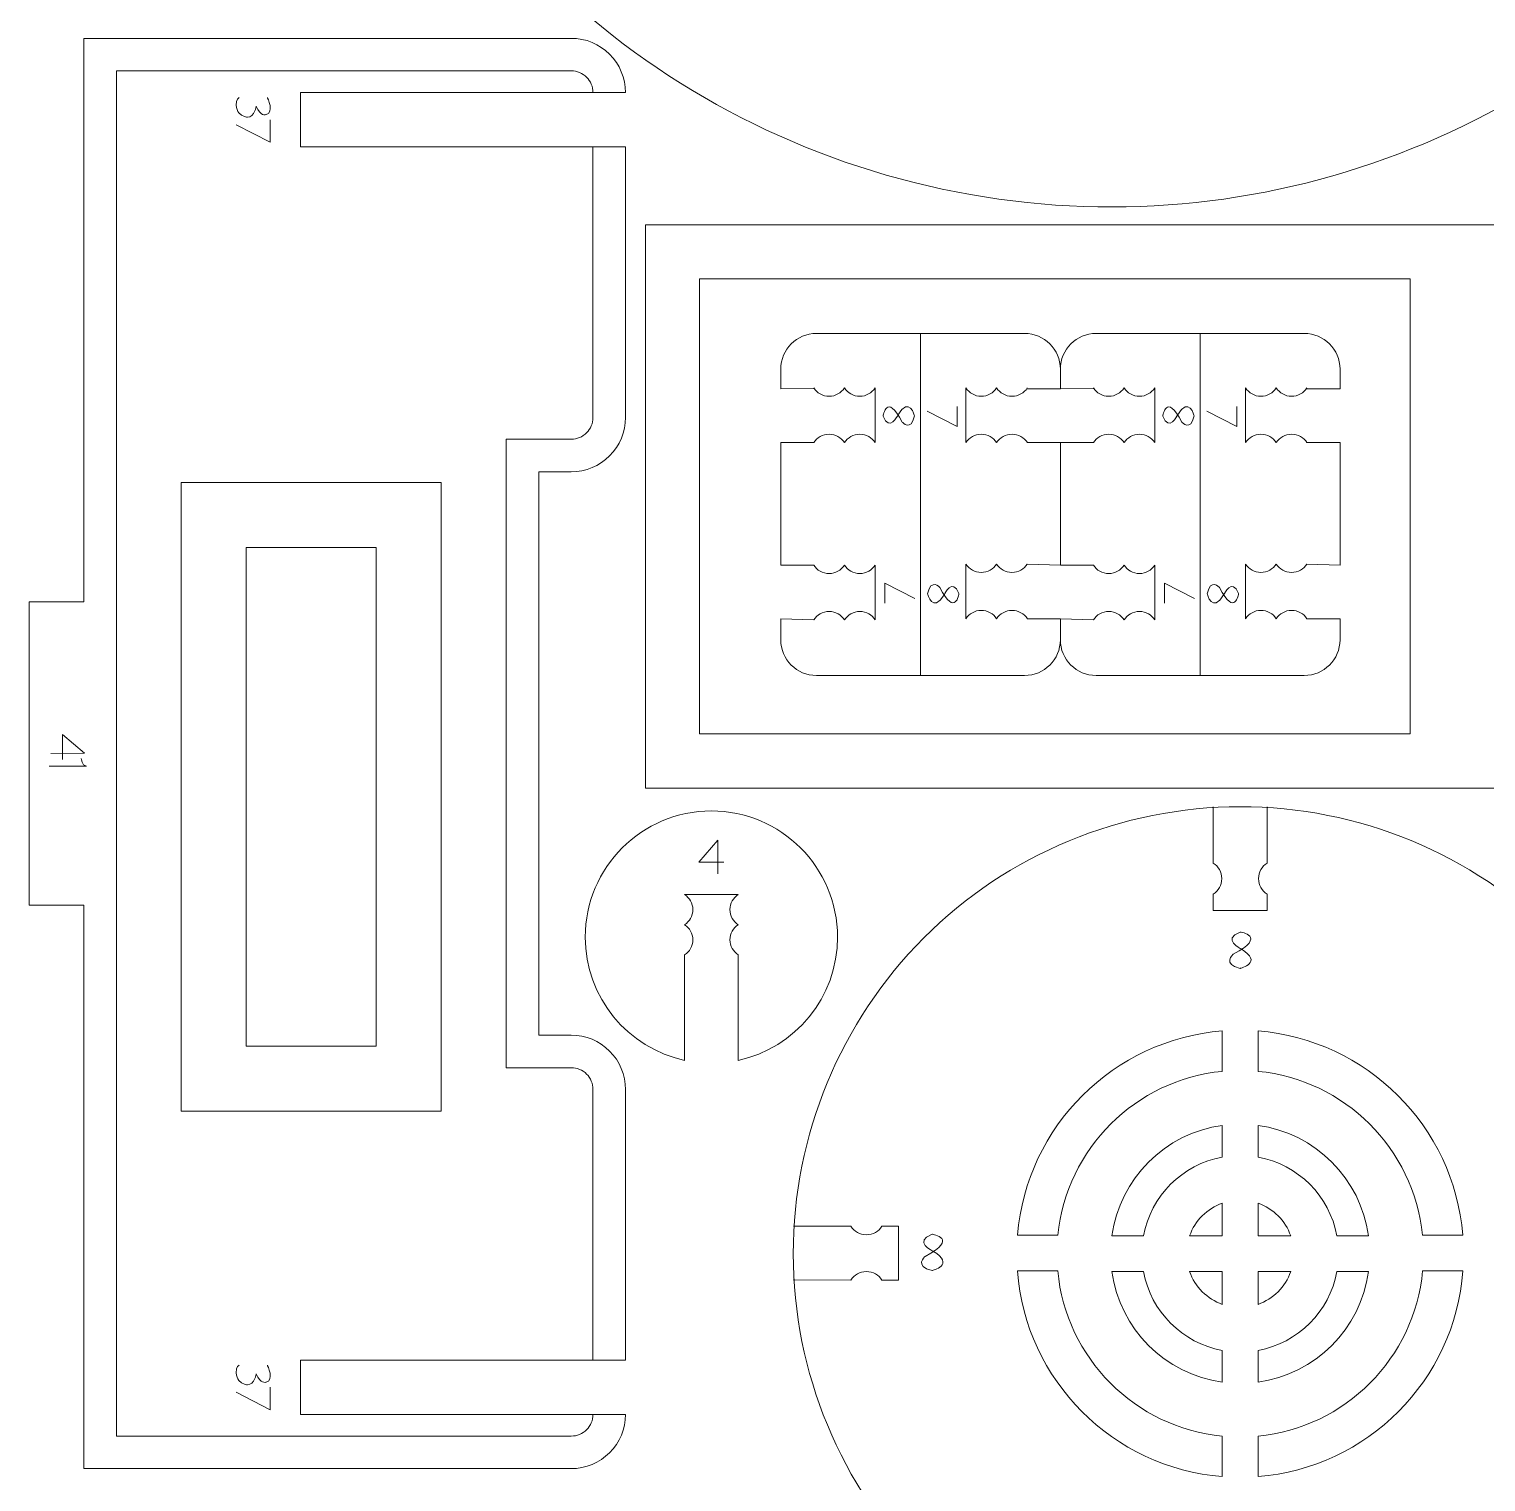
# Model space of a CAD drawing. Header units: centimetres. Extents: x -25 to 25, y -32.5 to 32.5.
# Drawn here: x -14.79 to -6.64, y -11.81 to -3.68 of the extents above; entities that cross this region are included whole.
import ezdxf

# ---------------------------------------------------------------- set-up
doc = ezdxf.new("R2010")
doc.units = ezdxf.units.CM
doc.header["$MEASUREMENT"] = 0
doc.layers.add('Capa 1', color=7, linetype='Continuous')

msp = doc.modelspace()

# ---------------------------------------------------------------- linework, layer by layer
at = {"layer": 'Capa 1', "color": 250, "lineweight": 9}
for points, knots in [([(-4.40546, -1.34027), (-4.40546, -1.34027), (-3.47559, -1.34027), (-3.47559, -1.34027), (-3.47559, -1.34027), (-3.47559, -1.34027), (-3.47559, -2.88568), (-3.47559, -2.88568), (-3.47559, -2.88568), (-3.47563, -2.95256), (-3.5297, -3.0068), (-3.59658, -3.00688), (-3.59658, -3.00688), (-3.59658, -3.00688), (-5.23291, -3.00667), (-5.23291, -3.00667), (-5.23291, -3.00667), (-6.31969, -4.34981), (-8.07845, -4.95377), (-9.76113, -4.5617), (-9.76113, -4.5617), (-11.44381, -4.16958), (-12.74905, -2.87397), (-13.13017, -1.18879), (-13.13017, -1.18879), (-13.13017, -1.18879), (-12.50614, -1.18879), (-12.50614, -1.18879), (-12.50614, -1.18879), (-11.99413, -2.43576), (-10.79464, -3.26324), (-9.44714, -3.2991), (-9.44714, -3.2991), (-8.09963, -3.33501), (-6.84837, -2.55246), (-6.27076, -1.33448), (-6.27076, -1.33448), (-6.27076, -1.33448), (-6.05938, -0.66741), (-6.05938, -0.66741), (-6.05938, -0.66741), (-6.04342, -0.61699), (-5.9967, -0.58279), (-5.94386, -0.58279)], [0, 0, 0, 0, 0.0833333, 0.0833333, 0.0833333, 0.0833333, 0.1666667, 0.1666667, 0.1666667, 0.1666667, 0.25, 0.25, 0.25, 0.25, 0.3333333, 0.3333333, 0.3333333, 0.3333333, 0.4166667, 0.4166667, 0.4166667, 0.4166667, 0.5, 0.5, 0.5, 0.5, 0.5833333, 0.5833333, 0.5833333, 0.5833333, 0.6666667, 0.6666667, 0.6666667, 0.6666667, 0.75, 0.75, 0.75, 0.75, 0.8333333, 0.8333333, 0.8333333, 0.8333333, 1, 1, 1, 1]), ([(-10.39883, -5.694), (-10.39883, -5.694), (-10.58525, -5.69726), (-10.58525, -5.69726), (-10.58525, -5.69726), (-10.58525, -5.69726), (-10.58525, -5.58648), (-10.58525, -5.58648), (-10.58525, -5.58648), (-10.58525, -5.47653), (-10.49529, -5.38656), (-10.38533, -5.38656), (-10.38533, -5.38656), (-10.38533, -5.38656), (-9.22086, -5.38656), (-9.22086, -5.38656), (-9.22086, -5.38656), (-9.1109, -5.38656), (-9.02094, -5.47653), (-9.02094, -5.58648)], [0, 0, 0, 0, 0.1666667, 0.1666667, 0.1666667, 0.1666667, 0.3333333, 0.3333333, 0.3333333, 0.3333333, 0.5, 0.5, 0.5, 0.5, 0.6666667, 0.6666667, 0.6666667, 0.6666667, 1, 1, 1, 1]), ([(-8.83452, -5.694), (-8.83452, -5.694), (-9.02094, -5.69726), (-9.02094, -5.69726), (-9.02094, -5.69726), (-9.02094, -5.69726), (-9.02094, -5.58648), (-9.02094, -5.58648), (-9.02094, -5.58648), (-9.02094, -5.47653), (-8.93098, -5.38656), (-8.82102, -5.38656), (-8.82102, -5.38656), (-8.82102, -5.38656), (-7.65655, -5.38656), (-7.65655, -5.38656), (-7.65655, -5.38656), (-7.54659, -5.38656), (-7.45663, -5.47653), (-7.45663, -5.58648), (-7.45663, -5.58648), (-7.45663, -5.58648), (-7.45663, -5.69726), (-7.45663, -5.69726), (-7.45663, -5.69726), (-7.45663, -5.69726), (-7.64572, -5.69726), (-7.64572, -5.69726)], [0, 0, 0, 0, 0.125, 0.125, 0.125, 0.125, 0.25, 0.25, 0.25, 0.25, 0.375, 0.375, 0.375, 0.375, 0.5, 0.5, 0.5, 0.5, 0.625, 0.625, 0.625, 0.625, 0.75, 0.75, 0.75, 0.75, 1, 1, 1, 1]), ([(-10.22893, -5.69113), (-10.24707, -5.71938), (-10.27877, -5.73811), (-10.31484, -5.73811), (-10.31484, -5.73811), (-10.3509, -5.73811), (-10.38261, -5.71938), (-10.40074, -5.69113)], [0, 0, 0, 0, 0.3333333, 0.3333333, 0.3333333, 0.3333333, 1, 1, 1, 1]), ([(-10.05712, -5.69113), (-10.07526, -5.71938), (-10.10696, -5.73811), (-10.14303, -5.73811), (-10.14303, -5.73811), (-10.1791, -5.73811), (-10.2108, -5.71938), (-10.22893, -5.69113)], [0, 0, 0, 0, 0.3333333, 0.3333333, 0.3333333, 0.3333333, 1, 1, 1, 1]), ([(-9.37758, -5.69113), (-9.39571, -5.71938), (-9.42742, -5.73811), (-9.46348, -5.73811), (-9.46348, -5.73811), (-9.49955, -5.73811), (-9.53125, -5.71938), (-9.54939, -5.69113)], [0, 0, 0, 0, 0.3333333, 0.3333333, 0.3333333, 0.3333333, 1, 1, 1, 1]), ([(-9.20577, -5.69113), (-9.22391, -5.71938), (-9.25561, -5.73811), (-9.29167, -5.73811), (-9.29167, -5.73811), (-9.32774, -5.73811), (-9.35944, -5.71938), (-9.37758, -5.69113)], [0, 0, 0, 0, 0.3333333, 0.3333333, 0.3333333, 0.3333333, 1, 1, 1, 1]), ([(-8.66462, -5.69113), (-8.68276, -5.71938), (-8.71446, -5.73811), (-8.75053, -5.73811), (-8.75053, -5.73811), (-8.78659, -5.73811), (-8.8183, -5.71938), (-8.83643, -5.69113)], [0, 0, 0, 0, 0.3333333, 0.3333333, 0.3333333, 0.3333333, 1, 1, 1, 1]), ([(-8.49281, -5.69113), (-8.51095, -5.71938), (-8.54265, -5.73811), (-8.57872, -5.73811), (-8.57872, -5.73811), (-8.61479, -5.73811), (-8.64649, -5.71938), (-8.66462, -5.69113)], [0, 0, 0, 0, 0.3333333, 0.3333333, 0.3333333, 0.3333333, 1, 1, 1, 1]), ([(-7.81327, -5.69113), (-7.8314, -5.71938), (-7.86311, -5.73811), (-7.89917, -5.73811), (-7.89917, -5.73811), (-7.93524, -5.73811), (-7.96694, -5.71938), (-7.98508, -5.69113)], [0, 0, 0, 0, 0.3333333, 0.3333333, 0.3333333, 0.3333333, 1, 1, 1, 1]), ([(-7.64146, -5.69113), (-7.6596, -5.71938), (-7.6913, -5.73811), (-7.72736, -5.73811), (-7.72736, -5.73811), (-7.76343, -5.73811), (-7.79513, -5.71938), (-7.81327, -5.69113)], [0, 0, 0, 0, 0.3333333, 0.3333333, 0.3333333, 0.3333333, 1, 1, 1, 1]), ([(-10.40058, -6.6825), (-10.40058, -6.6825), (-10.58525, -6.6825), (-10.58525, -6.6825), (-10.58525, -6.6825), (-10.58525, -6.6825), (-10.58525, -5.99714), (-10.58525, -5.99714), (-10.58525, -5.99714), (-10.58525, -5.99714), (-10.40058, -5.99714), (-10.40058, -5.99714)], [0, 0, 0, 0, 0.25, 0.25, 0.25, 0.25, 0.5, 0.5, 0.5, 0.5, 1, 1, 1, 1]), ([(-10.22877, -5.99714), (-10.24691, -5.96888), (-10.27861, -5.95016), (-10.31467, -5.95016), (-10.31467, -5.95016), (-10.35074, -5.95016), (-10.38244, -5.96888), (-10.40058, -5.99714)], [0, 0, 0, 0, 0.3333333, 0.3333333, 0.3333333, 0.3333333, 1, 1, 1, 1]), ([(-10.05696, -5.99714), (-10.0751, -5.96888), (-10.1068, -5.95016), (-10.14287, -5.95016), (-10.14287, -5.95016), (-10.17893, -5.95016), (-10.21063, -5.96888), (-10.22877, -5.99714)], [0, 0, 0, 0, 0.3333333, 0.3333333, 0.3333333, 0.3333333, 1, 1, 1, 1]), ([(-9.37742, -5.99714), (-9.39555, -5.96888), (-9.42725, -5.95016), (-9.46332, -5.95016), (-9.46332, -5.95016), (-9.49939, -5.95016), (-9.53109, -5.96888), (-9.54922, -5.99714)], [0, 0, 0, 0, 0.3333333, 0.3333333, 0.3333333, 0.3333333, 1, 1, 1, 1]), ([(-9.20561, -5.99714), (-9.22374, -5.96888), (-9.25544, -5.95016), (-9.29151, -5.95016), (-9.29151, -5.95016), (-9.32758, -5.95016), (-9.35928, -5.96888), (-9.37742, -5.99714)], [0, 0, 0, 0, 0.3333333, 0.3333333, 0.3333333, 0.3333333, 1, 1, 1, 1]), ([(-8.83627, -6.6825), (-8.83627, -6.6825), (-9.02094, -6.6825), (-9.02094, -6.6825), (-9.02094, -6.6825), (-9.02094, -6.6825), (-9.02094, -5.99714), (-9.02094, -5.99714), (-9.02094, -5.99714), (-9.02094, -5.99714), (-8.83627, -5.99714), (-8.83627, -5.99714)], [0, 0, 0, 0, 0.25, 0.25, 0.25, 0.25, 0.5, 0.5, 0.5, 0.5, 1, 1, 1, 1]), ([(-8.66446, -5.99714), (-8.6826, -5.96888), (-8.7143, -5.95016), (-8.75036, -5.95016), (-8.75036, -5.95016), (-8.78643, -5.95016), (-8.81813, -5.96888), (-8.83627, -5.99714)], [0, 0, 0, 0, 0.3333333, 0.3333333, 0.3333333, 0.3333333, 1, 1, 1, 1]), ([(-8.49265, -5.99714), (-8.51079, -5.96888), (-8.54249, -5.95016), (-8.57856, -5.95016), (-8.57856, -5.95016), (-8.61462, -5.95016), (-8.64632, -5.96888), (-8.66446, -5.99714)], [0, 0, 0, 0, 0.3333333, 0.3333333, 0.3333333, 0.3333333, 1, 1, 1, 1]), ([(-7.81311, -5.99714), (-7.83124, -5.96888), (-7.86294, -5.95016), (-7.89901, -5.95016), (-7.89901, -5.95016), (-7.93508, -5.95016), (-7.96678, -5.96888), (-7.98491, -5.99714)], [0, 0, 0, 0, 0.3333333, 0.3333333, 0.3333333, 0.3333333, 1, 1, 1, 1]), ([(-7.6413, -5.99714), (-7.65943, -5.96888), (-7.69113, -5.95016), (-7.7272, -5.95016), (-7.7272, -5.95016), (-7.76327, -5.95016), (-7.79497, -5.96888), (-7.81311, -5.99714)], [0, 0, 0, 0, 0.3333333, 0.3333333, 0.3333333, 0.3333333, 1, 1, 1, 1]), ([(-7.6413, -5.99714), (-7.6413, -5.99714), (-7.45663, -5.99714), (-7.45663, -5.99714), (-7.45663, -5.99714), (-7.45663, -5.99714), (-7.45663, -6.6825), (-7.45663, -6.6825), (-7.45663, -6.6825), (-7.45663, -6.6825), (-7.64147, -6.67637), (-7.64147, -6.67637)], [0, 0, 0, 0, 0.25, 0.25, 0.25, 0.25, 0.5, 0.5, 0.5, 0.5, 1, 1, 1, 1]), ([(-9.37759, -6.67637), (-9.39572, -6.70463), (-9.42743, -6.72336), (-9.46349, -6.72336), (-9.46349, -6.72336), (-9.49956, -6.72336), (-9.53126, -6.70463), (-9.5494, -6.67637)], [0, 0, 0, 0, 0.3333333, 0.3333333, 0.3333333, 0.3333333, 1, 1, 1, 1]), ([(-9.20578, -6.67637), (-9.22392, -6.70463), (-9.25562, -6.72336), (-9.29168, -6.72336), (-9.29168, -6.72336), (-9.32775, -6.72336), (-9.35945, -6.70463), (-9.37759, -6.67637)], [0, 0, 0, 0, 0.3333333, 0.3333333, 0.3333333, 0.3333333, 1, 1, 1, 1]), ([(-7.81328, -6.67637), (-7.83141, -6.70463), (-7.86312, -6.72336), (-7.89918, -6.72336), (-7.89918, -6.72336), (-7.93525, -6.72336), (-7.96695, -6.70463), (-7.98509, -6.67637)], [0, 0, 0, 0, 0.3333333, 0.3333333, 0.3333333, 0.3333333, 1, 1, 1, 1]), ([(-7.64147, -6.67637), (-7.65961, -6.70463), (-7.69131, -6.72336), (-7.72737, -6.72336), (-7.72737, -6.72336), (-7.76344, -6.72336), (-7.79514, -6.70463), (-7.81328, -6.67637)], [0, 0, 0, 0, 0.3333333, 0.3333333, 0.3333333, 0.3333333, 1, 1, 1, 1]), ([(-10.22877, -6.6825), (-10.24691, -6.71076), (-10.27861, -6.72949), (-10.31467, -6.72949), (-10.31467, -6.72949), (-10.35074, -6.72949), (-10.38244, -6.71076), (-10.40058, -6.6825)], [0, 0, 0, 0, 0.3333333, 0.3333333, 0.3333333, 0.3333333, 1, 1, 1, 1]), ([(-10.05696, -6.6825), (-10.0751, -6.71076), (-10.1068, -6.72949), (-10.14287, -6.72949), (-10.14287, -6.72949), (-10.17893, -6.72949), (-10.21063, -6.71076), (-10.22877, -6.6825)], [0, 0, 0, 0, 0.3333333, 0.3333333, 0.3333333, 0.3333333, 1, 1, 1, 1]), ([(-8.66446, -6.6825), (-8.6826, -6.71076), (-8.7143, -6.72949), (-8.75036, -6.72949), (-8.75036, -6.72949), (-8.78643, -6.72949), (-8.81813, -6.71076), (-8.83627, -6.6825)], [0, 0, 0, 0, 0.3333333, 0.3333333, 0.3333333, 0.3333333, 1, 1, 1, 1]), ([(-8.49265, -6.6825), (-8.51079, -6.71076), (-8.54249, -6.72949), (-8.57856, -6.72949), (-8.57856, -6.72949), (-8.61462, -6.72949), (-8.64632, -6.71076), (-8.66446, -6.6825)], [0, 0, 0, 0, 0.3333333, 0.3333333, 0.3333333, 0.3333333, 1, 1, 1, 1]), ([(-9.02094, -7.09971), (-9.02094, -7.20966), (-9.1109, -7.29962), (-9.22086, -7.29962), (-9.22086, -7.29962), (-9.22086, -7.29962), (-10.38533, -7.29962), (-10.38533, -7.29962), (-10.38533, -7.29962), (-10.49529, -7.29962), (-10.58525, -7.20966), (-10.58525, -7.09971), (-10.58525, -7.09971), (-10.58525, -7.09971), (-10.58525, -6.98238), (-10.58525, -6.98238), (-10.58525, -6.98238), (-10.58525, -6.98238), (-10.40042, -6.98851), (-10.40042, -6.98851)], [0, 0, 0, 0, 0.1666667, 0.1666667, 0.1666667, 0.1666667, 0.3333333, 0.3333333, 0.3333333, 0.3333333, 0.5, 0.5, 0.5, 0.5, 0.6666667, 0.6666667, 0.6666667, 0.6666667, 1, 1, 1, 1]), ([(-10.22861, -6.98851), (-10.24674, -6.96026), (-10.27844, -6.94153), (-10.31451, -6.94153), (-10.31451, -6.94153), (-10.35058, -6.94153), (-10.38228, -6.96026), (-10.40042, -6.98851)], [0, 0, 0, 0, 0.3333333, 0.3333333, 0.3333333, 0.3333333, 1, 1, 1, 1]), ([(-10.0568, -6.98851), (-10.07493, -6.96026), (-10.10663, -6.94153), (-10.1427, -6.94153), (-10.1427, -6.94153), (-10.17877, -6.94153), (-10.21047, -6.96026), (-10.22861, -6.98851)], [0, 0, 0, 0, 0.3333333, 0.3333333, 0.3333333, 0.3333333, 1, 1, 1, 1]), ([(-9.37743, -6.98238), (-9.39556, -6.95413), (-9.42726, -6.9354), (-9.46333, -6.9354), (-9.46333, -6.9354), (-9.4994, -6.9354), (-9.5311, -6.95413), (-9.54923, -6.98238)], [0, 0, 0, 0, 0.3333333, 0.3333333, 0.3333333, 0.3333333, 1, 1, 1, 1]), ([(-9.20562, -6.98238), (-9.22375, -6.95413), (-9.25545, -6.9354), (-9.29152, -6.9354), (-9.29152, -6.9354), (-9.32759, -6.9354), (-9.35929, -6.95413), (-9.37743, -6.98238)], [0, 0, 0, 0, 0.3333333, 0.3333333, 0.3333333, 0.3333333, 1, 1, 1, 1]), ([(-7.64131, -6.98238), (-7.64131, -6.98238), (-7.45663, -6.98238), (-7.45663, -6.98238), (-7.45663, -6.98238), (-7.45663, -6.98238), (-7.45663, -7.09971), (-7.45663, -7.09971), (-7.45663, -7.09971), (-7.45663, -7.20966), (-7.54659, -7.29962), (-7.65655, -7.29962), (-7.65655, -7.29962), (-7.65655, -7.29962), (-8.82102, -7.29962), (-8.82102, -7.29962), (-8.82102, -7.29962), (-8.93098, -7.29962), (-9.02094, -7.20966), (-9.02094, -7.09971), (-9.02094, -7.09971), (-9.02094, -7.09971), (-9.02094, -6.98238), (-9.02094, -6.98238), (-9.02094, -6.98238), (-9.02094, -6.98238), (-8.83611, -6.98851), (-8.83611, -6.98851)], [0, 0, 0, 0, 0.125, 0.125, 0.125, 0.125, 0.25, 0.25, 0.25, 0.25, 0.375, 0.375, 0.375, 0.375, 0.5, 0.5, 0.5, 0.5, 0.625, 0.625, 0.625, 0.625, 0.75, 0.75, 0.75, 0.75, 1, 1, 1, 1]), ([(-8.6643, -6.98851), (-8.68243, -6.96026), (-8.71413, -6.94153), (-8.7502, -6.94153), (-8.7502, -6.94153), (-8.78627, -6.94153), (-8.81797, -6.96026), (-8.83611, -6.98851)], [0, 0, 0, 0, 0.3333333, 0.3333333, 0.3333333, 0.3333333, 1, 1, 1, 1]), ([(-8.49249, -6.98851), (-8.51062, -6.96026), (-8.54232, -6.94153), (-8.57839, -6.94153), (-8.57839, -6.94153), (-8.61446, -6.94153), (-8.64616, -6.96026), (-8.6643, -6.98851)], [0, 0, 0, 0, 0.3333333, 0.3333333, 0.3333333, 0.3333333, 1, 1, 1, 1]), ([(-7.81312, -6.98238), (-7.83125, -6.95413), (-7.86295, -6.9354), (-7.89902, -6.9354), (-7.89902, -6.9354), (-7.93509, -6.9354), (-7.96679, -6.95413), (-7.98492, -6.98238)], [0, 0, 0, 0, 0.3333333, 0.3333333, 0.3333333, 0.3333333, 1, 1, 1, 1]), ([(-7.64131, -6.98238), (-7.65944, -6.95413), (-7.69114, -6.9354), (-7.72721, -6.9354), (-7.72721, -6.9354), (-7.76328, -6.9354), (-7.79498, -6.95413), (-7.81312, -6.98238)], [0, 0, 0, 0, 0.3333333, 0.3333333, 0.3333333, 0.3333333, 1, 1, 1, 1]), ([(-10.82305, -8.86162), (-10.82305, -8.86162), (-10.82305, -9.45215), (-10.82305, -9.45215), (-10.82305, -9.45215), (-10.50545, -9.38338), (-10.26749, -9.10082), (-10.26749, -8.76263), (-10.26749, -8.76263), (-10.26749, -8.37295), (-10.58338, -8.05707), (-10.97305, -8.05707), (-10.97305, -8.05707), (-11.36272, -8.05707), (-11.67861, -8.37295), (-11.67861, -8.76263), (-11.67861, -8.76263), (-11.67861, -9.10082), (-11.44065, -9.38339), (-11.12305, -9.45215), (-11.12305, -9.45215), (-11.12305, -9.45215), (-11.12306, -8.86178), (-11.12306, -8.86178)], [0, 0, 0, 0, 0.1428571, 0.1428571, 0.1428571, 0.1428571, 0.2857143, 0.2857143, 0.2857143, 0.2857143, 0.4285714, 0.4285714, 0.4285714, 0.4285714, 0.5714286, 0.5714286, 0.5714286, 0.5714286, 0.7142857, 0.7142857, 0.7142857, 0.7142857, 1, 1, 1, 1]), ([(-8.01508, -13.03352), (-8.6777, -13.03396), (-9.31335, -12.77113), (-9.78215, -12.30289), (-9.78215, -12.30289), (-10.25101, -11.83464), (-10.51462, -11.19615), (-10.51506, -10.53352), (-10.51506, -10.53352), (-10.51545, -9.87091), (-10.25265, -9.23526), (-9.7844, -8.76641), (-9.7844, -8.76641), (-9.31615, -8.29756), (-8.6777, -8.03394), (-8.01508, -8.03354), (-8.01508, -8.03354), (-7.35246, -8.0331), (-6.7168, -8.29593), (-6.24799, -8.76417), (-6.24799, -8.76417), (-5.77916, -9.23243), (-5.51554, -9.87091), (-5.51509, -10.53352), (-5.51509, -10.53352), (-5.51472, -11.19615), (-5.77752, -11.8318), (-6.24577, -12.30065), (-6.24577, -12.30065), (-6.71396, -12.76947), (-7.35246, -13.03312), (-8.01508, -13.03352)], [0, 0, 0, 0, 0.1111111, 0.1111111, 0.1111111, 0.1111111, 0.2222222, 0.2222222, 0.2222222, 0.2222222, 0.3333333, 0.3333333, 0.3333333, 0.3333333, 0.4444444, 0.4444444, 0.4444444, 0.4444444, 0.5555556, 0.5555556, 0.5555556, 0.5555556, 0.6666667, 0.6666667, 0.6666667, 0.6666667, 0.7777778, 0.7777778, 0.7777778, 0.7777778, 1, 1, 1, 1]), ([(-8.16562, -8.52291), (-8.13692, -8.50448), (-8.1179, -8.47228), (-8.1179, -8.43565), (-8.1179, -8.43565), (-8.1179, -8.39902), (-8.13692, -8.36682), (-8.16562, -8.3484)], [0, 0, 0, 0, 0.3333333, 0.3333333, 0.3333333, 0.3333333, 1, 1, 1, 1]), ([(-7.86428, -8.52291), (-7.89298, -8.50448), (-7.912, -8.47228), (-7.912, -8.43565), (-7.912, -8.43565), (-7.912, -8.39902), (-7.89298, -8.36682), (-7.86428, -8.3484)], [0, 0, 0, 0, 0.3333333, 0.3333333, 0.3333333, 0.3333333, 1, 1, 1, 1]), ([(-8.16562, -8.52292), (-8.16562, -8.52292), (-8.16573, -8.61452), (-8.16573, -8.61452), (-8.16573, -8.61452), (-8.16573, -8.61452), (-7.86428, -8.61452), (-7.86428, -8.61452), (-7.86428, -8.61452), (-7.86428, -8.61452), (-7.86428, -8.5229), (-7.86428, -8.5229)], [0, 0, 0, 0, 0.25, 0.25, 0.25, 0.25, 0.5, 0.5, 0.5, 0.5, 1, 1, 1, 1]), ([(-9.26069, -10.42914), (-9.21037, -9.8206), (-8.72421, -9.33573), (-8.11508, -9.28751), (-8.11508, -9.28751), (-8.11508, -9.28751), (-8.11508, -9.5134), (-8.11508, -9.5134), (-8.11508, -9.5134), (-8.59986, -9.56035), (-8.98578, -9.94496), (-9.03477, -10.42914), (-9.03477, -10.42914), (-9.03477, -10.42914), (-9.26069, -10.42914), (-9.26069, -10.42914)], [0, 0, 0, 0, 0.2, 0.2, 0.2, 0.2, 0.4, 0.4, 0.4, 0.4, 0.6, 0.6, 0.6, 0.6, 1, 1, 1, 1]), ([(-7.91508, -9.28751), (-7.30594, -9.33572), (-6.81977, -9.82058), (-6.76945, -10.42914), (-6.76945, -10.42914), (-6.76945, -10.42914), (-6.99537, -10.42914), (-6.99537, -10.42914), (-6.99537, -10.42914), (-7.04436, -9.94495), (-7.43029, -9.56032), (-7.91508, -9.51339), (-7.91508, -9.51339), (-7.91508, -9.51339), (-7.91508, -9.28751), (-7.91508, -9.28751)], [0, 0, 0, 0, 0.2, 0.2, 0.2, 0.2, 0.4, 0.4, 0.4, 0.4, 0.6, 0.6, 0.6, 0.6, 1, 1, 1, 1]), ([(-8.73323, -10.43354), (-8.68902, -10.11315), (-8.43547, -9.85964), (-8.11508, -9.81543), (-8.11508, -9.81543), (-8.11508, -9.81543), (-8.11508, -9.99263), (-8.11508, -9.99263), (-8.11508, -9.99263), (-8.33866, -10.0337), (-8.51492, -10.20996), (-8.55599, -10.43354), (-8.55599, -10.43354), (-8.55599, -10.43354), (-8.73323, -10.43354), (-8.73323, -10.43354)], [0, 0, 0, 0, 0.2, 0.2, 0.2, 0.2, 0.4, 0.4, 0.4, 0.4, 0.6, 0.6, 0.6, 0.6, 1, 1, 1, 1]), ([(-7.91508, -9.81543), (-7.59469, -9.85964), (-7.34114, -10.11315), (-7.29693, -10.43354), (-7.29693, -10.43354), (-7.29693, -10.43354), (-7.47417, -10.43354), (-7.47417, -10.43354), (-7.47417, -10.43354), (-7.51524, -10.20996), (-7.6915, -10.0337), (-7.91508, -9.99263), (-7.91508, -9.99263), (-7.91508, -9.99263), (-7.91508, -9.81543), (-7.91508, -9.81543)], [0, 0, 0, 0, 0.2, 0.2, 0.2, 0.2, 0.4, 0.4, 0.4, 0.4, 0.6, 0.6, 0.6, 0.6, 1, 1, 1, 1]), ([(-8.29799, -10.43354), (-8.26786, -10.34831), (-8.20031, -10.28076), (-8.11508, -10.25063), (-8.11508, -10.25063), (-8.11508, -10.25063), (-8.11508, -10.43354), (-8.11508, -10.43354), (-8.11508, -10.43354), (-8.11508, -10.43354), (-8.29799, -10.43354), (-8.29799, -10.43354)], [0, 0, 0, 0, 0.25, 0.25, 0.25, 0.25, 0.5, 0.5, 0.5, 0.5, 1, 1, 1, 1]), ([(-7.91508, -10.25063), (-7.82985, -10.28076), (-7.7623, -10.34831), (-7.73217, -10.43354), (-7.73217, -10.43354), (-7.73217, -10.43354), (-7.91508, -10.43354), (-7.91508, -10.43354), (-7.91508, -10.43354), (-7.91508, -10.43354), (-7.91508, -10.25063), (-7.91508, -10.25063)], [0, 0, 0, 0, 0.25, 0.25, 0.25, 0.25, 0.5, 0.5, 0.5, 0.5, 1, 1, 1, 1]), ([(-10.01875, -10.37967), (-10.03718, -10.40837), (-10.06938, -10.42739), (-10.10601, -10.42739), (-10.10601, -10.42739), (-10.14264, -10.42739), (-10.17484, -10.40837), (-10.19326, -10.37967)], [0, 0, 0, 0, 0.3333333, 0.3333333, 0.3333333, 0.3333333, 1, 1, 1, 1]), ([(-10.01875, -10.37967), (-10.01875, -10.37967), (-9.92715, -10.37956), (-9.92715, -10.37956), (-9.92715, -10.37956), (-9.92715, -10.37956), (-9.92715, -10.68101), (-9.92715, -10.68101), (-9.92715, -10.68101), (-9.92715, -10.68101), (-10.01877, -10.68101), (-10.01877, -10.68101)], [0, 0, 0, 0, 0.25, 0.25, 0.25, 0.25, 0.5, 0.5, 0.5, 0.5, 1, 1, 1, 1]), ([(-10.01875, -10.68101), (-10.03718, -10.65231), (-10.06938, -10.63329), (-10.10601, -10.63329), (-10.10601, -10.63329), (-10.14264, -10.63329), (-10.17484, -10.65231), (-10.19326, -10.68101)], [0, 0, 0, 0, 0.3333333, 0.3333333, 0.3333333, 0.3333333, 1, 1, 1, 1]), ([(-8.11508, -11.77955), (-8.72714, -11.7311), (-9.21508, -11.2418), (-9.26143, -10.62914), (-9.26143, -10.62914), (-9.26143, -10.62914), (-9.03564, -10.62914), (-9.03564, -10.62914), (-9.03564, -10.62914), (-8.99046, -11.11745), (-8.60279, -11.50643), (-8.11508, -11.55366), (-8.11508, -11.55366), (-8.11508, -11.55366), (-8.11508, -11.77955), (-8.11508, -11.77955)], [0, 0, 0, 0, 0.2, 0.2, 0.2, 0.2, 0.4, 0.4, 0.4, 0.4, 0.6, 0.6, 0.6, 0.6, 1, 1, 1, 1]), ([(-8.11508, -11.25165), (-8.43547, -11.20744), (-8.68902, -10.95393), (-8.73323, -10.63354), (-8.73323, -10.63354), (-8.73323, -10.63354), (-8.55599, -10.63354), (-8.55599, -10.63354), (-8.55599, -10.63354), (-8.51492, -10.85712), (-8.33866, -11.03338), (-8.11508, -11.07445), (-8.11508, -11.07445), (-8.11508, -11.07445), (-8.11508, -11.25165), (-8.11508, -11.25165)], [0, 0, 0, 0, 0.2, 0.2, 0.2, 0.2, 0.4, 0.4, 0.4, 0.4, 0.6, 0.6, 0.6, 0.6, 1, 1, 1, 1]), ([(-8.11508, -10.81645), (-8.20031, -10.78632), (-8.26786, -10.71877), (-8.29799, -10.63354), (-8.29799, -10.63354), (-8.29799, -10.63354), (-8.11508, -10.63354), (-8.11508, -10.63354), (-8.11508, -10.63354), (-8.11508, -10.63354), (-8.11508, -10.81645), (-8.11508, -10.81645)], [0, 0, 0, 0, 0.25, 0.25, 0.25, 0.25, 0.5, 0.5, 0.5, 0.5, 1, 1, 1, 1]), ([(-6.76871, -10.62914), (-6.81506, -11.24181), (-7.30301, -11.73111), (-7.91508, -11.77955), (-7.91508, -11.77955), (-7.91508, -11.77955), (-7.91508, -11.55367), (-7.91508, -11.55367), (-7.91508, -11.55367), (-7.42736, -11.50645), (-7.03968, -11.11746), (-6.9945, -10.62914), (-6.9945, -10.62914), (-6.9945, -10.62914), (-6.76871, -10.62914), (-6.76871, -10.62914)], [0, 0, 0, 0, 0.2, 0.2, 0.2, 0.2, 0.4, 0.4, 0.4, 0.4, 0.6, 0.6, 0.6, 0.6, 1, 1, 1, 1]), ([(-7.73217, -10.63354), (-7.7623, -10.71877), (-7.82985, -10.78632), (-7.91508, -10.81645), (-7.91508, -10.81645), (-7.91508, -10.81645), (-7.91508, -10.63354), (-7.91508, -10.63354), (-7.91508, -10.63354), (-7.91508, -10.63354), (-7.73217, -10.63354), (-7.73217, -10.63354)], [0, 0, 0, 0, 0.25, 0.25, 0.25, 0.25, 0.5, 0.5, 0.5, 0.5, 1, 1, 1, 1]), ([(-7.29693, -10.63354), (-7.34114, -10.95393), (-7.59469, -11.20744), (-7.91508, -11.25165), (-7.91508, -11.25165), (-7.91508, -11.25165), (-7.91508, -11.07445), (-7.91508, -11.07445), (-7.91508, -11.07445), (-7.6915, -11.03338), (-7.51524, -10.85712), (-7.47417, -10.63354), (-7.47417, -10.63354), (-7.47417, -10.63354), (-7.29693, -10.63354), (-7.29693, -10.63354)], [0, 0, 0, 0, 0.2, 0.2, 0.2, 0.2, 0.4, 0.4, 0.4, 0.4, 0.6, 0.6, 0.6, 0.6, 1, 1, 1, 1])]:
    msp.add_open_spline(points, degree=3, knots=knots, dxfattribs=at)
at = {"layer": 'Capa 1', "color": 18, "lineweight": 9}
for points, knots in [([(-14.48373, -6.88731), (-14.48373, -6.88731), (-14.48373, -4.34227), (-14.48373, -4.34227), (-14.48373, -4.34227), (-14.48373, -4.34227), (-14.48373, -4.03927), (-14.48373, -4.03927), (-14.48373, -4.03927), (-14.48373, -4.03927), (-14.48373, -3.73627), (-14.48373, -3.73627), (-14.48373, -3.73627), (-14.48373, -3.73627), (-11.75689, -3.73627), (-11.75689, -3.73627), (-11.75689, -3.73627), (-11.67655, -3.73622), (-11.59953, -3.76809), (-11.5427, -3.82483), (-11.5427, -3.82483), (-11.48588, -3.88157), (-11.45393, -3.95898), (-11.45388, -4.03927), (-11.45388, -4.03927), (-11.45388, -4.03927), (-13.27181, -4.03927), (-13.27181, -4.03927), (-13.27181, -4.03927), (-13.27181, -4.03927), (-13.27181, -4.34227), (-13.27181, -4.34227), (-13.27181, -4.34227), (-13.27181, -4.34227), (-11.45388, -4.34227), (-11.45388, -4.34227), (-11.45388, -4.34227), (-11.45388, -4.34227), (-11.45388, -5.85719), (-11.45388, -5.85719), (-11.45388, -5.85719), (-11.45384, -5.93748), (-11.48567, -6.01451), (-11.54245, -6.07133), (-11.54245, -6.07133), (-11.59919, -6.12815), (-11.67655, -6.16011), (-11.75689, -6.16015), (-11.75689, -6.16015), (-11.75689, -6.16015), (-11.93864, -6.16015), (-11.93864, -6.16015), (-11.93864, -6.16015), (-11.93864, -6.16015), (-11.93864, -9.31119), (-11.93864, -9.31119), (-11.93864, -9.31119), (-11.93864, -9.31119), (-11.75689, -9.31119), (-11.75689, -9.31119), (-11.75689, -9.31119), (-11.67655, -9.31115), (-11.59953, -9.34298), (-11.5427, -9.39976), (-11.5427, -9.39976), (-11.48588, -9.4565), (-11.45393, -9.53386), (-11.45388, -9.6142), (-11.45388, -9.6142), (-11.45388, -9.6142), (-11.45388, -11.12908), (-11.45388, -11.12908), (-11.45388, -11.12908), (-11.45388, -11.12908), (-13.27181, -11.12908), (-13.27181, -11.12908), (-13.27181, -11.12908), (-13.27181, -11.12908), (-13.27181, -11.43208), (-13.27181, -11.43208), (-13.27181, -11.43208), (-13.27181, -11.43208), (-11.45388, -11.43208), (-11.45388, -11.43208), (-11.45388, -11.43208), (-11.45384, -11.51237), (-11.48567, -11.58943), (-11.54245, -11.64626), (-11.54245, -11.64626), (-11.59919, -11.70308), (-11.67655, -11.73499), (-11.75689, -11.73508), (-11.75689, -11.73508), (-11.75689, -11.73508), (-14.48373, -11.73508), (-14.48373, -11.73508), (-14.48373, -11.73508), (-14.48373, -11.73508), (-14.48373, -11.43208), (-14.48373, -11.43208), (-14.48373, -11.43208), (-14.48373, -11.43208), (-14.48373, -11.12908), (-14.48373, -11.12908), (-14.48373, -11.12908), (-14.48373, -11.12908), (-14.48373, -8.58403), (-14.48373, -8.58403), (-14.48373, -8.58403), (-14.48373, -8.58403), (-14.78974, -8.58403), (-14.78974, -8.58403), (-14.78974, -8.58403), (-14.78974, -8.58403), (-14.78974, -6.88731), (-14.78974, -6.88731), (-14.78974, -6.88731), (-14.78974, -6.88731), (-14.48373, -6.88731), (-14.48373, -6.88731)], [0, 0, 0, 0, 0.0322581, 0.0322581, 0.0322581, 0.0322581, 0.0645161, 0.0645161, 0.0645161, 0.0645161, 0.0967742, 0.0967742, 0.0967742, 0.0967742, 0.1290323, 0.1290323, 0.1290323, 0.1290323, 0.1612903, 0.1612903, 0.1612903, 0.1612903, 0.1935484, 0.1935484, 0.1935484, 0.1935484, 0.2258065, 0.2258065, 0.2258065, 0.2258065, 0.2580645, 0.2580645, 0.2580645, 0.2580645, 0.2903226, 0.2903226, 0.2903226, 0.2903226, 0.3225806, 0.3225806, 0.3225806, 0.3225806, 0.3548387, 0.3548387, 0.3548387, 0.3548387, 0.3870968, 0.3870968, 0.3870968, 0.3870968, 0.4193548, 0.4193548, 0.4193548, 0.4193548, 0.4516129, 0.4516129, 0.4516129, 0.4516129, 0.483871, 0.483871, 0.483871, 0.483871, 0.516129, 0.516129, 0.516129, 0.516129, 0.5483871, 0.5483871, 0.5483871, 0.5483871, 0.5806452, 0.5806452, 0.5806452, 0.5806452, 0.6129032, 0.6129032, 0.6129032, 0.6129032, 0.6451613, 0.6451613, 0.6451613, 0.6451613, 0.6774194, 0.6774194, 0.6774194, 0.6774194, 0.7096774, 0.7096774, 0.7096774, 0.7096774, 0.7419355, 0.7419355, 0.7419355, 0.7419355, 0.7741935, 0.7741935, 0.7741935, 0.7741935, 0.8064516, 0.8064516, 0.8064516, 0.8064516, 0.8387097, 0.8387097, 0.8387097, 0.8387097, 0.8709677, 0.8709677, 0.8709677, 0.8709677, 0.9032258, 0.9032258, 0.9032258, 0.9032258, 0.9354839, 0.9354839, 0.9354839, 0.9354839, 1, 1, 1, 1]), ([(-4.43458, -4.77858), (-4.43458, -4.77858), (-11.34263, -4.77858), (-11.34263, -4.77858), (-11.34263, -4.77858), (-11.34263, -4.77858), (-11.34263, -7.92962), (-11.34263, -7.92962), (-11.34263, -7.92962), (-11.34263, -7.92962), (-4.43458, -7.92962), (-4.43458, -7.92962), (-4.43458, -7.92962), (-4.43458, -7.92962), (-4.43458, -8.53558), (-4.43458, -8.53558), (-4.43458, -8.53558), (-4.43458, -8.53558), (-5.16174, -8.53558), (-5.16174, -8.53558), (-5.16174, -8.53558), (-5.16174, -8.53558), (-5.16174, -8.83859), (-5.16174, -8.83859), (-5.16174, -8.83859), (-5.16174, -8.83859), (-3.58626, -8.83859), (-3.58626, -8.83859), (-3.58626, -8.83859), (-3.58626, -8.83859), (-3.58626, -7.26306), (-3.58626, -7.26306), (-3.58626, -7.26306), (-3.58626, -7.26306), (-3.28326, -7.26306), (-3.28326, -7.26306), (-3.28326, -7.26306), (-3.28326, -7.26306), (-3.28326, -5.44514), (-3.28326, -5.44514), (-3.28326, -5.44514), (-3.28326, -5.44514), (-3.58626, -5.44514), (-3.58626, -5.44514), (-3.58626, -5.44514), (-3.58626, -5.44514), (-3.58626, -3.86962), (-3.58626, -3.86962), (-3.58626, -3.86962), (-3.58626, -3.86962), (-5.16174, -3.86962), (-5.16174, -3.86962), (-5.16174, -3.86962), (-5.16174, -3.86962), (-5.16174, -4.17262), (-5.16174, -4.17262), (-5.16174, -4.17262), (-5.16174, -4.17262), (-4.43458, -4.17262), (-4.43458, -4.17262), (-4.43458, -4.17262), (-4.43458, -4.17262), (-4.43458, -4.77858), (-4.43458, -4.77858)], [0, 0, 0, 0, 0.0588235, 0.0588235, 0.0588235, 0.0588235, 0.1176471, 0.1176471, 0.1176471, 0.1176471, 0.1764706, 0.1764706, 0.1764706, 0.1764706, 0.2352941, 0.2352941, 0.2352941, 0.2352941, 0.2941176, 0.2941176, 0.2941176, 0.2941176, 0.3529412, 0.3529412, 0.3529412, 0.3529412, 0.4117647, 0.4117647, 0.4117647, 0.4117647, 0.4705882, 0.4705882, 0.4705882, 0.4705882, 0.5294118, 0.5294118, 0.5294118, 0.5294118, 0.5882353, 0.5882353, 0.5882353, 0.5882353, 0.6470588, 0.6470588, 0.6470588, 0.6470588, 0.7058824, 0.7058824, 0.7058824, 0.7058824, 0.7647059, 0.7647059, 0.7647059, 0.7647059, 0.8235294, 0.8235294, 0.8235294, 0.8235294, 0.8823529, 0.8823529, 0.8823529, 0.8823529, 1, 1, 1, 1]), ([(-7.06411, -7.62662), (-7.06411, -7.62662), (-7.06411, -5.08158), (-7.06411, -5.08158), (-7.06411, -5.08158), (-7.06411, -5.08158), (-11.03963, -5.08158), (-11.03963, -5.08158), (-11.03963, -5.08158), (-11.03963, -5.08158), (-11.03963, -7.62662), (-11.03963, -7.62662), (-11.03963, -7.62662), (-11.03963, -7.62662), (-7.06411, -7.62662), (-7.06411, -7.62662)], [0, 0, 0, 0, 0.2, 0.2, 0.2, 0.2, 0.4, 0.4, 0.4, 0.4, 0.6, 0.6, 0.6, 0.6, 1, 1, 1, 1])]:
    msp.add_open_spline(points, degree=3, knots=knots, dxfattribs=at)
at = {"layer": 'Capa 1', "color": 1, "lineweight": 9}
for points, knots in [([(-11.63568, -11.43208), (-11.63564, -11.4642), (-11.64842, -11.49501), (-11.67108, -11.51776), (-11.67108, -11.51776), (-11.69378, -11.54046), (-11.72476, -11.55323), (-11.75689, -11.55328), (-11.75689, -11.55328), (-11.75689, -11.55328), (-14.30193, -11.55328), (-14.30193, -11.55328), (-14.30193, -11.55328), (-14.30193, -11.55328), (-14.30193, -3.91807), (-14.30193, -3.91807), (-14.30193, -3.91807), (-14.30193, -3.91807), (-11.75689, -3.91807), (-11.75689, -3.91807), (-11.75689, -3.91807), (-11.72476, -3.91807), (-11.69395, -3.9308), (-11.6712, -3.9535), (-11.6712, -3.9535), (-11.64846, -3.97621), (-11.63568, -4.00714), (-11.63568, -4.03927)], [0, 0, 0, 0, 0.125, 0.125, 0.125, 0.125, 0.25, 0.25, 0.25, 0.25, 0.375, 0.375, 0.375, 0.375, 0.5, 0.5, 0.5, 0.5, 0.625, 0.625, 0.625, 0.625, 0.75, 0.75, 0.75, 0.75, 1, 1, 1, 1]), ([(-11.63568, -4.34227), (-11.63568, -4.34227), (-11.63568, -5.85719), (-11.63568, -5.85719), (-11.63568, -5.85719), (-11.63564, -5.88932), (-11.64842, -5.92013), (-11.67108, -5.94283), (-11.67108, -5.94283), (-11.69378, -5.96558), (-11.72476, -5.97835), (-11.75689, -5.97835), (-11.75689, -5.97835), (-11.75689, -5.97835), (-12.12044, -5.97835), (-12.12044, -5.97835), (-12.12044, -5.97835), (-12.12044, -5.97835), (-12.12044, -9.49299), (-12.12044, -9.49299), (-12.12044, -9.49299), (-12.12044, -9.49299), (-11.75689, -9.49299), (-11.75689, -9.49299), (-11.75689, -9.49299), (-11.72476, -9.49295), (-11.69395, -9.50568), (-11.6712, -9.52839), (-11.6712, -9.52839), (-11.64846, -9.55109), (-11.63568, -9.58207), (-11.63568, -9.6142), (-11.63568, -9.6142), (-11.63568, -9.6142), (-11.63568, -11.12908), (-11.63568, -11.12908)], [0, 0, 0, 0, 0.1, 0.1, 0.1, 0.1, 0.2, 0.2, 0.2, 0.2, 0.3, 0.3, 0.3, 0.3, 0.4, 0.4, 0.4, 0.4, 0.5, 0.5, 0.5, 0.5, 0.6, 0.6, 0.6, 0.6, 0.7, 0.7, 0.7, 0.7, 0.8, 0.8, 0.8, 0.8, 1, 1, 1, 1]), ([(-13.93837, -6.22075), (-13.93837, -6.22075), (-13.93837, -9.73535), (-13.93837, -9.73535), (-13.93837, -9.73535), (-13.93837, -9.73535), (-12.48405, -9.73535), (-12.48405, -9.73535), (-12.48405, -9.73535), (-12.48405, -9.73535), (-12.48405, -6.22075), (-12.48405, -6.22075), (-12.48405, -6.22075), (-12.48405, -6.22075), (-13.93837, -6.22075), (-13.93837, -6.22075)], [0, 0, 0, 0, 0.2, 0.2, 0.2, 0.2, 0.4, 0.4, 0.4, 0.4, 0.6, 0.6, 0.6, 0.6, 1, 1, 1, 1]), ([(-13.57477, -6.58435), (-13.57477, -6.58435), (-13.57477, -9.37179), (-13.57477, -9.37179), (-13.57477, -9.37179), (-13.57477, -9.37179), (-12.84761, -9.37179), (-12.84761, -9.37179), (-12.84761, -9.37179), (-12.84761, -9.37179), (-12.84761, -6.58435), (-12.84761, -6.58435), (-12.84761, -6.58435), (-12.84761, -6.58435), (-13.57477, -6.58435), (-13.57477, -6.58435)], [0, 0, 0, 0, 0.2, 0.2, 0.2, 0.2, 0.4, 0.4, 0.4, 0.4, 0.6, 0.6, 0.6, 0.6, 1, 1, 1, 1])]:
    msp.add_open_spline(points, degree=3, knots=knots, dxfattribs=at)
at = {"layer": 'Capa 1', "color": 22, "lineweight": 5}
for points, knots in [([(-13.61414, -4.06743), (-13.61414, -4.06743), (-13.63262, -4.07466), (-13.63142, -4.11071), (-13.63142, -4.11071), (-13.6308, -4.12942), (-13.62411, -4.14282), (-13.61646, -4.15254), (-13.61646, -4.15254), (-13.59776, -4.17624), (-13.56872, -4.17746), (-13.56872, -4.17746), (-13.56872, -4.17746), (-13.52701, -4.17624), (-13.51897, -4.11502), (-13.51897, -4.11502), (-13.51897, -4.11502), (-13.49668, -4.17498), (-13.46455, -4.16261), (-13.46455, -4.16261), (-13.46455, -4.16261), (-13.41512, -4.15397), (-13.45711, -4.06743), (-13.45711, -4.06743)], [0, 0, 0, 0, 0.1428571, 0.1428571, 0.1428571, 0.1428571, 0.2857143, 0.2857143, 0.2857143, 0.2857143, 0.4285714, 0.4285714, 0.4285714, 0.4285714, 0.5714286, 0.5714286, 0.5714286, 0.5714286, 0.7142857, 0.7142857, 0.7142857, 0.7142857, 1, 1, 1, 1]), ([(-13.44119, -4.19123), (-13.44119, -4.19123), (-13.44119, -4.31649), (-13.44119, -4.31649), (-13.44119, -4.31649), (-13.44119, -4.31649), (-13.63077, -4.21927), (-13.63077, -4.21927)], [0, 0, 0, 0, 0.3333333, 0.3333333, 0.3333333, 0.3333333, 1, 1, 1, 1]), ([(-9.9308, -5.84448), (-9.9308, -5.84448), (-9.97726, -5.94121), (-10.01227, -5.84858), (-10.01227, -5.84858), (-10.01227, -5.84858), (-9.99395, -5.71303), (-9.90513, -5.88259), (-9.90513, -5.88259), (-9.90513, -5.88259), (-9.85723, -5.93766), (-9.83678, -5.84829), (-9.83678, -5.84829), (-9.83678, -5.84829), (-9.86386, -5.73288), (-9.9308, -5.84448)], [0, 0, 0, 0, 0.2, 0.2, 0.2, 0.2, 0.4, 0.4, 0.4, 0.4, 0.6, 0.6, 0.6, 0.6, 1, 1, 1, 1]), ([(-8.36649, -5.84448), (-8.36649, -5.84448), (-8.41295, -5.94121), (-8.44796, -5.84858), (-8.44796, -5.84858), (-8.44796, -5.84858), (-8.42964, -5.71303), (-8.34082, -5.88259), (-8.34082, -5.88259), (-8.34082, -5.88259), (-8.29292, -5.93766), (-8.27247, -5.84829), (-8.27247, -5.84829), (-8.27247, -5.84829), (-8.29955, -5.73288), (-8.36649, -5.84448)], [0, 0, 0, 0, 0.2, 0.2, 0.2, 0.2, 0.4, 0.4, 0.4, 0.4, 0.6, 0.6, 0.6, 0.6, 1, 1, 1, 1]), ([(-9.59815, -5.79583), (-9.59815, -5.79583), (-9.59815, -5.90628), (-9.59815, -5.90628), (-9.59815, -5.90628), (-9.59815, -5.90628), (-9.76532, -5.82055), (-9.76532, -5.82055)], [0, 0, 0, 0, 0.3333333, 0.3333333, 0.3333333, 0.3333333, 1, 1, 1, 1]), ([(-8.03384, -5.79583), (-8.03384, -5.79583), (-8.03384, -5.90628), (-8.03384, -5.90628), (-8.03384, -5.90628), (-8.03384, -5.90628), (-8.20101, -5.82055), (-8.20101, -5.82055)], [0, 0, 0, 0, 0.3333333, 0.3333333, 0.3333333, 0.3333333, 1, 1, 1, 1]), ([(-9.67002, -6.8459), (-9.67002, -6.8459), (-9.62356, -6.74917), (-9.58855, -6.8418), (-9.58855, -6.8418), (-9.58855, -6.8418), (-9.60687, -6.97735), (-9.69569, -6.80779), (-9.69569, -6.80779), (-9.69569, -6.80779), (-9.74359, -6.75272), (-9.76404, -6.84209), (-9.76404, -6.84209), (-9.76404, -6.84209), (-9.73696, -6.9575), (-9.67002, -6.8459)], [0, 0, 0, 0, 0.2, 0.2, 0.2, 0.2, 0.4, 0.4, 0.4, 0.4, 0.6, 0.6, 0.6, 0.6, 1, 1, 1, 1]), ([(-8.10571, -6.8459), (-8.10571, -6.8459), (-8.05925, -6.74917), (-8.02424, -6.8418), (-8.02424, -6.8418), (-8.02424, -6.8418), (-8.04256, -6.97735), (-8.13138, -6.80779), (-8.13138, -6.80779), (-8.13138, -6.80779), (-8.17928, -6.75272), (-8.19973, -6.84209), (-8.19973, -6.84209), (-8.19973, -6.84209), (-8.17265, -6.9575), (-8.10571, -6.8459)], [0, 0, 0, 0, 0.2, 0.2, 0.2, 0.2, 0.4, 0.4, 0.4, 0.4, 0.6, 0.6, 0.6, 0.6, 1, 1, 1, 1]), ([(-10.00267, -6.89455), (-10.00267, -6.89455), (-10.00267, -6.7841), (-10.00267, -6.7841), (-10.00267, -6.7841), (-10.00267, -6.7841), (-9.8355, -6.86983), (-9.8355, -6.86983)], [0, 0, 0, 0, 0.3333333, 0.3333333, 0.3333333, 0.3333333, 1, 1, 1, 1]), ([(-8.43836, -6.89455), (-8.43836, -6.89455), (-8.43836, -6.7841), (-8.43836, -6.7841), (-8.43836, -6.7841), (-8.43836, -6.7841), (-8.27119, -6.86983), (-8.27119, -6.86983)], [0, 0, 0, 0, 0.3333333, 0.3333333, 0.3333333, 0.3333333, 1, 1, 1, 1]), ([(-14.60321, -7.76907), (-14.60321, -7.76907), (-14.60321, -7.62941), (-14.60321, -7.62941), (-14.60321, -7.62941), (-14.60321, -7.62941), (-14.4796, -7.73446), (-14.4796, -7.73446), (-14.4796, -7.73446), (-14.4796, -7.73446), (-14.66751, -7.73567), (-14.66751, -7.73567)], [0, 0, 0, 0, 0.25, 0.25, 0.25, 0.25, 0.5, 0.5, 0.5, 0.5, 1, 1, 1, 1]), ([(-10.90323, -8.34447), (-10.90323, -8.34447), (-11.04289, -8.34447), (-11.04289, -8.34447), (-11.04289, -8.34447), (-11.04289, -8.34447), (-10.93784, -8.22086), (-10.93784, -8.22086), (-10.93784, -8.22086), (-10.93784, -8.22086), (-10.93663, -8.40877), (-10.93663, -8.40877)], [0, 0, 0, 0, 0.25, 0.25, 0.25, 0.25, 0.5, 0.5, 0.5, 0.5, 1, 1, 1, 1]), ([(-8.01026, -8.8287), (-8.01026, -8.8287), (-8.12207, -8.77499), (-8.015, -8.73452), (-8.015, -8.73452), (-8.015, -8.73452), (-7.8583, -8.7557), (-8.05431, -8.85837), (-8.05431, -8.85837), (-8.05431, -8.85837), (-8.11797, -8.91374), (-8.01466, -8.93738), (-8.01466, -8.93738), (-8.01466, -8.93738), (-7.88125, -8.90608), (-8.01026, -8.8287)], [0, 0, 0, 0, 0.2, 0.2, 0.2, 0.2, 0.4, 0.4, 0.4, 0.4, 0.6, 0.6, 0.6, 0.6, 1, 1, 1, 1]), ([(-9.73405, -10.51879), (-9.73405, -10.51879), (-9.84586, -10.46508), (-9.73879, -10.42461), (-9.73879, -10.42461), (-9.73879, -10.42461), (-9.58209, -10.44579), (-9.7781, -10.54846), (-9.7781, -10.54846), (-9.7781, -10.54846), (-9.84176, -10.60383), (-9.73845, -10.62747), (-9.73845, -10.62747), (-9.73845, -10.62747), (-9.60504, -10.59617), (-9.73405, -10.51879)], [0, 0, 0, 0, 0.2, 0.2, 0.2, 0.2, 0.4, 0.4, 0.4, 0.4, 0.6, 0.6, 0.6, 0.6, 1, 1, 1, 1]), ([(-13.61414, -11.1566), (-13.61414, -11.1566), (-13.63262, -11.16383), (-13.63142, -11.19988), (-13.63142, -11.19988), (-13.6308, -11.21859), (-13.62411, -11.23199), (-13.61646, -11.24171), (-13.61646, -11.24171), (-13.59776, -11.26541), (-13.56872, -11.26663), (-13.56872, -11.26663), (-13.56872, -11.26663), (-13.52701, -11.26541), (-13.51897, -11.20419), (-13.51897, -11.20419), (-13.51897, -11.20419), (-13.49668, -11.26415), (-13.46455, -11.25178), (-13.46455, -11.25178), (-13.46455, -11.25178), (-13.41512, -11.24314), (-13.45711, -11.1566), (-13.45711, -11.1566)], [0, 0, 0, 0, 0.1428571, 0.1428571, 0.1428571, 0.1428571, 0.2857143, 0.2857143, 0.2857143, 0.2857143, 0.4285714, 0.4285714, 0.4285714, 0.4285714, 0.5714286, 0.5714286, 0.5714286, 0.5714286, 0.7142857, 0.7142857, 0.7142857, 0.7142857, 1, 1, 1, 1]), ([(-13.44119, -11.2804), (-13.44119, -11.2804), (-13.44119, -11.40566), (-13.44119, -11.40566), (-13.44119, -11.40566), (-13.44119, -11.40566), (-13.63077, -11.30844), (-13.63077, -11.30844)], [0, 0, 0, 0, 0.3333333, 0.3333333, 0.3333333, 0.3333333, 1, 1, 1, 1])]:
    msp.add_open_spline(points, degree=3, knots=knots, dxfattribs=at)
at = {"layer": 'Capa 1', "color": 250, "lineweight": 9}
for points in [[(-9.80309, -5.38656), (-9.80309, -5.38656), (-9.80309, -7.29962), (-9.80309, -7.29962)], [(-8.23878, -5.38656), (-8.23878, -5.38656), (-8.23878, -7.29962), (-8.23878, -7.29962)], [(-10.05696, -5.99714), (-10.05696, -5.99714), (-10.05712, -5.69113), (-10.05712, -5.69113)], [(-9.54939, -5.69113), (-9.54939, -5.69113), (-9.54922, -5.99714), (-9.54922, -5.99714)], [(-9.02094, -5.69726), (-9.02094, -5.69726), (-9.21003, -5.69726), (-9.21003, -5.69726)], [(-8.49265, -5.99714), (-8.49265, -5.99714), (-8.49281, -5.69113), (-8.49281, -5.69113)], [(-7.98508, -5.69113), (-7.98508, -5.69113), (-7.98491, -5.99714), (-7.98491, -5.99714)], [(-9.20561, -5.99714), (-9.20561, -5.99714), (-9.02094, -5.99714), (-9.02094, -5.99714)], [(-9.5494, -6.67637), (-9.5494, -6.67637), (-9.54923, -6.98238), (-9.54923, -6.98238)], [(-9.02094, -6.6825), (-9.02094, -6.6825), (-9.20578, -6.67637), (-9.20578, -6.67637)], [(-7.98509, -6.67637), (-7.98509, -6.67637), (-7.98492, -6.98238), (-7.98492, -6.98238)], [(-10.0568, -6.98851), (-10.0568, -6.98851), (-10.05696, -6.6825), (-10.05696, -6.6825)], [(-8.49249, -6.98851), (-8.49249, -6.98851), (-8.49265, -6.6825), (-8.49265, -6.6825)], [(-9.20562, -6.98238), (-9.20562, -6.98238), (-9.02094, -6.98238), (-9.02094, -6.98238)], [(-9.20562, -6.98238), (-9.20562, -6.98238), (-9.02094, -6.98238), (-9.02094, -6.98238)], [(-7.64131, -6.98238), (-7.64131, -6.98238), (-7.45663, -6.98238), (-7.45663, -6.98238)], [(-8.16562, -8.3484), (-8.16562, -8.3484), (-8.16546, -8.0337), (-8.16546, -8.0337)], [(-7.86452, -8.03353), (-7.86452, -8.03353), (-7.86428, -8.3484), (-7.86428, -8.3484)], [(-11.12306, -8.5249), (-11.12306, -8.5249), (-10.82305, -8.52474), (-10.82305, -8.52474)], [(-10.51452, -10.37874), (-10.51452, -10.37874), (-10.19326, -10.37967), (-10.19326, -10.37967)], [(-10.19326, -10.68101), (-10.19326, -10.68101), (-10.51507, -10.67967), (-10.51507, -10.67967)]]:
    msp.add_open_spline(points, degree=3, dxfattribs=at)
at = {"layer": 'Capa 1', "color": 22, "lineweight": 5}
for points in [[(-14.4688, -7.80625), (-14.4688, -7.80625), (-14.67831, -7.80625), (-14.67831, -7.80625)], [(-14.49822, -7.7642), (-14.49822, -7.7642), (-14.49657, -7.80461), (-14.4688, -7.80625)]]:
    msp.add_open_spline(points, degree=3, dxfattribs=at)
at = {"layer": 'Capa 1', "color": 250, "lineweight": 18}
for points in [[(-11.12306, -8.5249), (-11.09536, -8.54268), (-11.077, -8.57376), (-11.077, -8.60912), (-11.077, -8.60912), (-11.077, -8.64448), (-11.09536, -8.67556), (-11.12306, -8.69334)], [(-10.82305, -8.52474), (-10.85075, -8.54252), (-10.86911, -8.5736), (-10.86911, -8.60896), (-10.86911, -8.60896), (-10.86911, -8.64432), (-10.85075, -8.6754), (-10.82305, -8.69318)], [(-11.12306, -8.69334), (-11.09536, -8.71112), (-11.077, -8.7422), (-11.077, -8.77756), (-11.077, -8.77756), (-11.077, -8.81292), (-11.09536, -8.844), (-11.12306, -8.86178)], [(-10.82305, -8.69318), (-10.85075, -8.71096), (-10.86911, -8.74204), (-10.86911, -8.7774), (-10.86911, -8.7774), (-10.86911, -8.81276), (-10.85075, -8.84384), (-10.82305, -8.86162)]]:
    msp.add_open_spline(points, degree=3, knots=[0, 0, 0, 0, 0.3333333, 0.3333333, 0.3333333, 0.3333333, 1, 1, 1, 1], dxfattribs=at)

doc.saveas('drawing.dxf')
